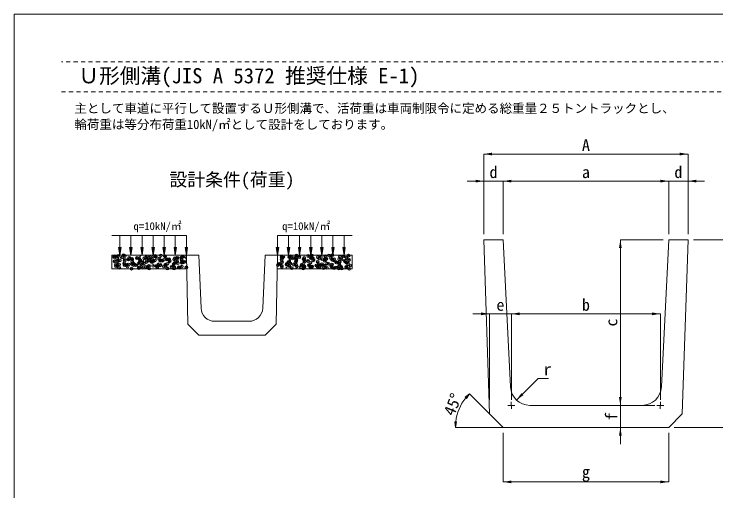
# Model space of a CAD drawing. Units: millimetres, scale not verified. Extents: x 2457 to 21956, y 3121 to 8731.
# Drawn here: x 2457 to 5001, y 7004 to 8731 of the extents above; entities that cross this region are included whole.
import ezdxf
from ezdxf.enums import TextEntityAlignment as Align

# ---------------------------------------------------------------- set-up
doc = ezdxf.new("R2010")
doc.units = ezdxf.units.MM
doc.header["$LTSCALE"] = 20
doc.header["$PDMODE"] = 32
doc.header["$PDSIZE"] = 10
doc.linetypes.add('USER1', pattern=[1.35, 0.75, -0.6])
for name, color, linetype, lineweight in [('(0-0)', 7, 'Continuous', 13), ('0_2', 7, 'Continuous', 13), ('ハッチング', 7, 'Continuous', 5), ('寸法線', 7, 'Continuous', 9), ('本体', 2, 'Continuous', 20), ('枠', 5, 'Continuous', 5), ('補助線', 8, 'Continuous', 20)]:
    doc.layers.add(name, color=color, linetype=linetype, lineweight=lineweight)
doc.styles.add('ＭＳ ゴシック', font='')
doc.styles.get('ＭＳ ゴシック').set_extended_font_data('MS Gothic')

# ---------------------------------------------------------------- blocks, each defined once
blk = doc.blocks.new('filled_arrow')
at = {"color": 0, "linetype": 'Continuous', "lineweight": -2}
blk.add_solid([(7.5, 1.25), (0, 0), (7.5, -1.25)], dxfattribs=at)

msp = doc.modelspace()

# ---------------------------------------------------------------- hatches: boundary and pattern name
at = {"layer": '寸法線'}
for points in [[(2845.08, 7885.23), (2836.08, 7885.23), (2840.58, 7858.23)], [(2885.31, 7885.23), (2876.31, 7885.23), (2880.81, 7858.23)], [(2925.54, 7885.23), (2916.54, 7885.23), (2921.04, 7858.23)], [(2965.78, 7885.23), (2956.78, 7885.23), (2961.28, 7858.23)], [(3006.01, 7885.23), (2997.01, 7885.23), (3001.51, 7858.23)], [(3046.24, 7885.23), (3037.24, 7885.23), (3041.74, 7858.23)], [(3086.47, 7885.23), (3077.47, 7885.23), (3081.97, 7858.23)], [(3407.47, 7885.23), (3416.47, 7885.23), (3411.97, 7858.23)], [(3447.7, 7885.23), (3456.7, 7885.23), (3452.2, 7858.23)], [(3487.93, 7885.23), (3496.93, 7885.23), (3492.43, 7858.23)], [(3528.16, 7885.23), (3537.16, 7885.23), (3532.66, 7858.23)], [(3568.39, 7885.23), (3577.39, 7885.23), (3572.89, 7858.23)], [(3608.62, 7885.23), (3617.62, 7885.23), (3613.12, 7858.23)], [(3648.85, 7885.23), (3657.85, 7885.23), (3653.35, 7858.23)], [(4091.83, 7343.45), (4096.81, 7339.02), (4107.62, 7356.17)], [(4061.43, 7253.61), (4054.78, 7253.99), (4056.95, 7233.83)]]:
    msp.add_hatch(color=256, dxfattribs=at).paths.add_polyline_path(points)

# ---------------------------------------------------------------- linework, layer by layer
at = {"layer": '(0-0)', "color": 4, "linetype": 'USER1', "lineweight": 9}
for p, q in [((5361.03, 8557.51), (2629.29, 8557.51)), ((2629.29, 8449.13), (5361.03, 8449.13))]:
    msp.add_line(p, q, dxfattribs=at)
at = {"layer": '(0-0)', "color": 2}
msp.add_line((3126.97, 7568.23), (3366.97, 7568.23), dxfattribs=at)
at = {"layer": '0_2', "lineweight": 9}
for p, q in [((2811.35, 7929.22), (3081.97, 7929.22)), ((2840.58, 7929.22), (2840.58, 7858.23)), ((2880.81, 7929.22), (2880.81, 7858.23)), ((2921.04, 7929.22), (2921.04, 7858.23)), ((2961.28, 7929.22), (2961.28, 7858.23)), ((3001.51, 7929.22), (3001.51, 7858.23)), ((3041.74, 7929.22), (3041.74, 7858.23)), ((3081.97, 7929.22), (3081.97, 7858.23)), ((3682.59, 7929.22), (3411.97, 7929.22)), ((3411.97, 7929.22), (3411.97, 7858.23)), ((3452.2, 7929.22), (3452.2, 7858.23)), ((3492.43, 7929.22), (3492.43, 7858.23)), ((3532.66, 7929.22), (3532.66, 7858.23)), ((3572.89, 7929.22), (3572.89, 7858.23)), ((3613.12, 7929.22), (3613.12, 7858.23)), ((3653.35, 7929.22), (3653.35, 7858.23))]:
    msp.add_line(p, q, dxfattribs=at)
at = {"layer": '0_2', "lineweight": 20}
for p, q in [((2811.35, 7858.23), (3081.97, 7858.23)), ((3682.59, 7858.23), (3411.97, 7858.23))]:
    msp.add_line(p, q, dxfattribs=at)
at = {"layer": 'ハッチング'}
for p, q in [((2813.85, 7850.88), (2817.81, 7855)), ((2813.85, 7850.87), (2818.37, 7850.17)), ((2818.37, 7850.18), (2817.81, 7855)), ((2841.47, 7858.23), (2842.68, 7857.42)), ((2842.68, 7857.42), (2842.95, 7858.23)), ((2868.06, 7842.47), (2872.02, 7846.59)), ((2868.07, 7842.47), (2872.58, 7841.77)), ((2870.47, 7838.68), (2874.03, 7840.05)), ((2870.47, 7838.67), (2873, 7836.97)), ((2872.58, 7841.77), (2872.02, 7846.59)), ((2873, 7836.97), (2874.03, 7840.04)), ((2913.15, 7855.06), (2915.68, 7853.35)), ((2913.16, 7855.06), (2916.72, 7856.43)), ((2915.68, 7853.35), (2916.71, 7856.42)), ((2922.28, 7834.06), (2926.24, 7838.18)), ((2926.8, 7833.36), (2926.24, 7838.18)), ((2932.45, 7857.32), (2933.22, 7858.23)), ((2932.45, 7857.32), (2935.48, 7857.05)), ((2935.49, 7857.05), (2935.27, 7858.23)), ((2943.48, 7834.61), (2947.04, 7835.98)), ((2946.01, 7832.9), (2947.04, 7835.97)), ((2968.89, 7854.13), (2971.33, 7857.05)), ((2968.89, 7854.13), (2971.92, 7853.86)), ((2971.92, 7853.86), (2971.34, 7857.05)), ((2986.16, 7851), (2989.72, 7852.36)), ((2986.16, 7850.99), (2988.69, 7849.28)), ((2988.69, 7849.28), (2989.72, 7852.35)), ((3005.32, 7850.94), (3007.77, 7853.86)), ((3005.32, 7850.94), (3008.36, 7850.68)), ((3008.36, 7850.68), (3007.77, 7853.86)), ((3041.76, 7847.75), (3044.21, 7850.67)), ((3041.76, 7847.75), (3044.8, 7847.49)), ((3044.8, 7847.49), (3044.21, 7850.67)), ((3059.17, 7846.93), (3062.73, 7848.29)), ((3059.17, 7846.92), (3061.69, 7845.22)), ((3061.69, 7845.22), (3062.72, 7848.29)), ((3078.2, 7844.57), (3080.64, 7847.49)), ((3078.2, 7844.57), (3081.23, 7844.3)), ((3081.23, 7844.3), (3080.65, 7847.49)), ((3435.52, 7850.9), (3437.97, 7853.82)), ((3435.52, 7850.9), (3438.55, 7850.63)), ((3438.55, 7850.63), (3437.97, 7853.82)), ((3466.88, 7842.97), (3470.44, 7844.34)), ((3466.88, 7842.96), (3469.41, 7841.26)), ((3469.41, 7841.26), (3470.44, 7844.33)), ((3471.95, 7847.71), (3474.4, 7850.63)), ((3471.95, 7847.71), (3474.99, 7847.45)), ((3474.99, 7847.45), (3474.4, 7850.63)), ((3505.18, 7857.35), (3506.03, 7858.23)), ((3505.18, 7857.35), (3509.7, 7856.65)), ((3508.39, 7844.52), (3510.84, 7847.44)), ((3508.39, 7844.52), (3511.43, 7844.26)), ((3509.7, 7856.65), (3509.52, 7858.23)), ((3511.43, 7844.26), (3510.84, 7847.44)), ((3511.22, 7858.23), (3512.09, 7857.64)), ((3512.09, 7857.64), (3512.29, 7858.23)), ((3539.89, 7838.9), (3543.45, 7840.27)), ((3539.89, 7838.89), (3542.41, 7837.19)), ((3542.41, 7837.19), (3543.44, 7840.26)), ((3544.83, 7841.34), (3547.28, 7844.26)), ((3544.83, 7841.34), (3547.86, 7841.07)), ((3547.87, 7841.07), (3547.28, 7844.25)), ((3559.4, 7848.95), (3563.36, 7853.07)), ((3559.4, 7848.94), (3563.92, 7848.24)), ((3563.92, 7848.25), (3563.36, 7853.07)), ((3581.26, 7838.15), (3583.71, 7841.07)), ((3581.26, 7838.15), (3584.3, 7837.88)), ((3582.57, 7855.29), (3586.13, 7856.65)), ((3582.57, 7855.28), (3585.1, 7853.57)), ((3584.3, 7837.88), (3583.71, 7841.07)), ((3585.1, 7853.57), (3586.13, 7856.64)), ((3612.9, 7834.83), (3616.45, 7836.2)), ((3613.62, 7840.54), (3617.57, 7844.66)), ((3613.62, 7840.54), (3618.13, 7839.84)), ((3615.42, 7833.12), (3616.45, 7836.19)), ((3618.13, 7839.84), (3617.57, 7844.66)), ((3617.7, 7834.96), (3620.15, 7837.88)), ((3620.74, 7834.7), (3620.15, 7837.88)), ((3655.58, 7851.22), (3659.14, 7852.58)), ((3655.58, 7851.21), (3658.1, 7849.51)), ((3658.1, 7849.51), (3659.13, 7852.57)), ((3667.83, 7832.13), (3671.79, 7836.25)), ((3672.35, 7831.43), (3671.79, 7836.25)), ((2827.79, 7822.3), (2831.35, 7823.66)), ((2827.79, 7822.29), (2830.32, 7820.58)), ((2830.19, 7828.67), (2832.63, 7831.59)), ((2830.19, 7828.67), (2833.22, 7828.4)), ((2830.32, 7820.58), (2831.35, 7823.65)), ((2833.23, 7828.4), (2832.64, 7831.59)), ((2866.62, 7825.48), (2869.07, 7828.4)), ((2866.62, 7825.48), (2869.66, 7825.22)), ((2869.66, 7825.22), (2869.08, 7828.4)), ((2900.79, 7818.22), (2903.32, 7816.51)), ((2900.8, 7818.23), (2904.35, 7819.59)), ((2903.06, 7822.29), (2905.51, 7825.21)), ((2903.06, 7822.29), (2906.1, 7822.03)), ((2903.32, 7816.51), (2904.35, 7819.58)), ((2906.1, 7822.03), (2905.51, 7825.21)), ((2922.28, 7834.06), (2926.8, 7833.36)), ((2939.5, 7819.11), (2941.95, 7822.03)), ((2939.5, 7819.11), (2942.53, 7818.84)), ((2942.54, 7818.84), (2941.95, 7822.03)), ((2943.48, 7834.6), (2946, 7832.9)), ((2973.8, 7814.16), (2977.36, 7815.52)), ((2973.8, 7814.15), (2976.33, 7812.45)), ((2975.93, 7815.92), (2978.38, 7818.84)), ((2975.93, 7815.92), (2978.97, 7815.65)), ((2976.33, 7812.45), (2977.36, 7815.52)), ((2976.5, 7825.65), (2980.45, 7829.78)), ((2976.5, 7825.65), (2981.01, 7824.95)), ((2978.97, 7815.65), (2978.39, 7818.84)), ((2981.02, 7824.95), (2980.45, 7829.78)), ((3012.37, 7812.73), (3014.82, 7815.65)), ((3012.37, 7812.73), (3015.41, 7812.46)), ((3015.41, 7812.47), (3014.82, 7815.65)), ((3016.48, 7830.54), (3019.01, 7828.83)), ((3016.49, 7830.54), (3020.04, 7831.91)), ((3019.01, 7828.83), (3020.04, 7831.9)), ((3030.71, 7817.24), (3034.67, 7821.37)), ((3030.71, 7817.24), (3035.23, 7816.54)), ((3035.23, 7816.54), (3034.67, 7821.37)), ((3046.81, 7810.09), (3050.37, 7811.46)), ((3046.81, 7810.08), (3049.33, 7808.38)), ((3048.81, 7809.54), (3051.26, 7812.46)), ((3049.33, 7808.38), (3050.36, 7811.45)), ((3051.85, 7809.28), (3051.26, 7812.46)), ((3424.2, 7826.59), (3427.76, 7827.95)), ((3424.2, 7826.58), (3426.72, 7824.87)), ((3426.73, 7824.87), (3427.76, 7827.94)), ((3442.57, 7812.69), (3445.01, 7815.61)), ((3442.57, 7812.69), (3445.6, 7812.42)), ((3445.6, 7812.42), (3445.02, 7815.61)), ((3458.05, 7808.23), (3461.66, 7811.99)), ((3462.1, 7808.23), (3461.66, 7811.99)), ((3479, 7809.5), (3481.45, 7812.42)), ((3482.04, 7809.23), (3481.45, 7812.42)), ((3497.2, 7822.51), (3499.73, 7820.8)), ((3497.21, 7822.52), (3500.76, 7823.88)), ((3499.73, 7820.8), (3500.76, 7823.87)), ((3570.21, 7818.45), (3573.77, 7819.81)), ((3570.21, 7818.44), (3572.74, 7816.74)), ((3572.74, 7816.74), (3573.77, 7819.81)), ((3612.89, 7834.83), (3615.42, 7833.12)), ((3617.7, 7834.96), (3620.74, 7834.69)), ((3643.22, 7814.38), (3646.78, 7815.75)), ((3643.22, 7814.37), (3645.74, 7812.67)), ((3645.74, 7812.67), (3646.77, 7815.74)), ((3654.14, 7831.77), (3656.59, 7834.69)), ((3654.14, 7831.77), (3657.17, 7831.51)), ((3657.18, 7831.51), (3656.59, 7834.69)), ((3667.83, 7832.13), (3672.35, 7831.43)), ((3048.81, 7809.54), (3051.84, 7809.28)), ((3479, 7809.5), (3482.04, 7809.23)), ((3517.05, 7808.23), (3517.89, 7809.23)), ((3518.07, 7808.23), (3517.89, 7809.23))]:
    msp.add_line(p, q, dxfattribs=at)
for p in [(2853.57, 7858.15), (2988.88, 7856.93), (3480.83, 7856.37), (3535.98, 7856.6), (3598.65, 7856.94), (3610.8, 7857.48), (3669.94, 7855.96), (2820.76, 7850.89), (2820.96, 7835.58), (2821.61, 7853.94), (2828.68, 7853.38), (2831.47, 7844.06), (2832.62, 7835.66), (2833.24, 7852.57), (2834.33, 7855.61), (2840.2, 7838.11), (2847.88, 7849.74), (2858.28, 7838.91), (2858.59, 7842.92), (2858.9, 7855.82), (2872.29, 7842.33), (2875, 7848.6), (2884.67, 7842.72), (2885, 7844.01), (2885.71, 7841.77), (2885.83, 7833.24), (2902.12, 7847.45), (2904.24, 7846.54), (2910.75, 7846.3), (2912.83, 7840.63), (2915.46, 7838.32), (2922.96, 7830.73), (2929.23, 7846.3), (2935.68, 7832.4), (2935.79, 7832.64), (2936.33, 7850.76), (2936.41, 7849.55), (2939.94, 7839.48), (2945.08, 7843.41), (2949.04, 7852.44), (2954.92, 7834.94), (2956.35, 7845.16), (2957.26, 7832.25), (2962.18, 7836.45), (2962.79, 7853.36), (2967.06, 7838.33), (2968.28, 7854.97), (2974.71, 7848.49), (2983.47, 7844.01), (2986.88, 7837.34), (2987, 7839.16), (2988.26, 7840.02), (2994.18, 7837.19), (2999.72, 7840.83), (3004.34, 7853.58), (3010.59, 7842.87), (3013.92, 7843.27), (3016.51, 7842.42), (3018.96, 7843.37), (3021.3, 7836.04), (3037.71, 7841.72), (3040.3, 7847.08), (3046.13, 7847.51), (3048.42, 7834.9), (3051.04, 7847.59), (3063.76, 7849.26), (3064.82, 7840.58), (3065.77, 7833.75), (3066.38, 7850.66), (3069.64, 7831.76), (3075.53, 7833.75), (3075.76, 7852.59), (3427.14, 7842.28), (3427.25, 7851.64), (3428.47, 7832.63), (3429.08, 7849.54), (3431.12, 7849.29), (3450.52, 7831.51), (3454.37, 7850.49), (3454.55, 7836.2), (3455.17, 7853.12), (3459.23, 7846.5), (3460.75, 7854.38), (3471.94, 7848.17), (3477.82, 7830.67), (3480.15, 7836.6), (3480.21, 7839.46), (3481.49, 7849.35), (3491.18, 7850.71), (3506.59, 7843.27), (3508.61, 7848.2), (3509.77, 7841.68), (3509.9, 7834.89), (3522.62, 7836.57), (3523.27, 7854.93), (3532.67, 7846.84), (3535.72, 7847.06), (3539.4, 7846.77), (3541.86, 7839.1), (3557.72, 7833.18), (3558.33, 7850.09), (3562.84, 7845.91), (3569.03, 7851.85), (3573.94, 7843.32), (3584.1, 7836.99), (3584.72, 7853.9), (3586.66, 7845), (3589.96, 7844.76), (3605.9, 7847.53), (3610.18, 7840.57), (3617.08, 7843.62), (3624.62, 7831.72), (3626.18, 7831.71), (3635.84, 7843.82), (3637.34, 7833.39), (3637.98, 7851.76), (3644.2, 7842.47), (3650.7, 7853.43), (3655.81, 7836.8), (3656.58, 7835.93), (3661.61, 7830.72), (3662.23, 7847.63), (3671.31, 7841.33), (2826.58, 7823.07), (2826.84, 7818.07), (2832, 7818.75), (2837.77, 7823.92), (2838.75, 7811.91), (2856.21, 7828.15), (2857.66, 7822), (2858.92, 7822.3), (2864.89, 7822.77), (2868.38, 7817), (2871.64, 7823.97), (2883.43, 7808.9), (2884.05, 7825.81), (2890.88, 7826.5), (2892.01, 7821.63), (2898.01, 7822.08), (2909.51, 7812.47), (2909.6, 7810.69), (2910.13, 7829.38), (2919.13, 7820.48), (2922.32, 7812.37), (2927.63, 7827.17), (2935.17, 7815.73), (2941.56, 7814.9), (2946.24, 7819.34), (2947.03, 7809.39), (2961.56, 7819.53), (2973.36, 7818.19), (2973.64, 7819.12), (2976.66, 7814.47), (2986.36, 7820.8), (2987.64, 7823.11), (3000.48, 7817.04), (3005.6, 7823.33), (3006.28, 7819.56), (3012.68, 7809.45), (3013.3, 7826.36), (3027.6, 7815.9), (3035.91, 7824.65), (3037.03, 7809.19), (3037.68, 7827.55), (3039.07, 7813.26), (3039.68, 7830.17), (3050.4, 7829.23), (3054.72, 7814.75), (3056.27, 7811.73), (3065.15, 7816.84), (3065.54, 7829.73), (3081.84, 7813.61), (3413.78, 7822.24), (3417.36, 7825.68), (3420.9, 7826.43), (3427.85, 7815.72), (3428.07, 7818.86), (3444.48, 7824.53), (3445.86, 7826.46), (3453.93, 7819.29), (3455.19, 7817.71), (3458.58, 7828.14), (3464.46, 7810.63), (3471.6, 7823.39), (3479.59, 7822.55), (3482.31, 7816.57), (3496.54, 7814.86), (3498.71, 7822.24), (3505.36, 7809.44), (3505.97, 7826.35), (3507.68, 7811.37), (3509.26, 7816.53), (3509.42, 7815.42), (3525.83, 7821.1), (3528.5, 7819.06), (3531.44, 7813.02), (3532.06, 7829.93), (3536.54, 7814.27), (3537.3, 7816.46), (3552.95, 7819.95), (3557.1, 7816.27), (3560.58, 7823.29), (3563.66, 7813.13), (3566.93, 7821.54), (3573.3, 7824.96), (3579.1, 7810.39), (3580.07, 7818.81), (3583.48, 7820.08), (3590.78, 7811.98), (3592.54, 7827.5), (3596.55, 7826.63), (3607.19, 7817.66), (3608.73, 7815.47), (3609.57, 7823.66), (3611.25, 7811.68), (3617.9, 7810.84), (3623.97, 7813.36), (3634.3, 7816.51), (3634.61, 7810), (3635.23, 7826.91), (3638.35, 7820.56), (3643.21, 7815.89), (3645.02, 7809.69), (3660.99, 7813.81), (3661.42, 7815.37), (3667.98, 7825.64), (3672.13, 7808.55), (3675.29, 7820.11)]:
    msp.add_point(p, dxfattribs=at)
at = {"layer": '寸法線'}
for p, q in [((4159.96, 8224.1), (4899.96, 8224.1)), ((4159.96, 7933.83), (4159.96, 8224.1)), ((4899.96, 7933.83), (4899.96, 8224.1)), ((4099.96, 8126.05), (4289.96, 8126.05)), ((4159.96, 7933.83), (4159.96, 8126.05)), ((4229.96, 7933.83), (4229.96, 8126.05)), ((4229.96, 8126.05), (4829.96, 8126.05)), ((4229.96, 7933.83), (4229.96, 8126.05)), ((4769.96, 8126.05), (4959.96, 8126.05)), ((4829.96, 7933.83), (4829.96, 8126.05)), ((4829.96, 7933.83), (4829.96, 8126.05)), ((4899.96, 7933.83), (4899.96, 8126.05)), ((4654.71, 7313.83), (4654.71, 7913.83)), ((4809.96, 7913.83), (4654.71, 7913.83)), ((4919.96, 7913.83), (5087.82, 7913.83)), ((4119.96, 7645.35), (4319.96, 7645.35)), ((4179.96, 7333.84), (4179.96, 7645.35)), ((4259.96, 7333.84), (4259.96, 7645.35)), ((4259.96, 7645.35), (4799.96, 7645.35)), ((4259.96, 7333.84), (4259.96, 7645.35)), ((4799.96, 7333.83), (4799.96, 7645.35)), ((4180.99, 7282.8), (4107.62, 7356.17)), ((4654.71, 7173.83), (4654.71, 7373.83)), ((4779.96, 7313.83), (4654.71, 7313.83)), ((4779.96, 7313.83), (4654.71, 7313.83)), ((4229.96, 7233.83), (4056.95, 7233.83)), ((4809.96, 7233.83), (4654.71, 7233.83)), ((4849.96, 7233.83), (5087.82, 7233.83)), ((4229.96, 7213.83), (4229.96, 7036.61)), ((4829.96, 7213.83), (4829.96, 7036.61)), ((4229.96, 7036.61), (4829.96, 7036.61))]:
    msp.add_line(p, q, dxfattribs=at)
for points in [[(2845.08, 7885.23), (2836.08, 7885.23), (2840.58, 7858.23)], [(2885.31, 7885.23), (2876.31, 7885.23), (2880.81, 7858.23)], [(2925.54, 7885.23), (2916.54, 7885.23), (2921.04, 7858.23)], [(2965.78, 7885.23), (2956.78, 7885.23), (2961.28, 7858.23)], [(3006.01, 7885.23), (2997.01, 7885.23), (3001.51, 7858.23)], [(3046.24, 7885.23), (3037.24, 7885.23), (3041.74, 7858.23)], [(3086.47, 7885.23), (3077.47, 7885.23), (3081.97, 7858.23)], [(3407.47, 7885.23), (3416.47, 7885.23), (3411.97, 7858.23)], [(3447.7, 7885.23), (3456.7, 7885.23), (3452.2, 7858.23)], [(3487.93, 7885.23), (3496.93, 7885.23), (3492.43, 7858.23)], [(3528.16, 7885.23), (3537.16, 7885.23), (3532.66, 7858.23)], [(3568.39, 7885.23), (3577.39, 7885.23), (3572.89, 7858.23)], [(3608.62, 7885.23), (3617.62, 7885.23), (3613.12, 7858.23)], [(3648.85, 7885.23), (3657.85, 7885.23), (3653.35, 7858.23)]]:
    msp.add_lwpolyline(points, close=True, dxfattribs=at)
msp.add_lwpolyline([(4278.3, 7333.12), (4356.88, 7411.7), (4393.79, 7411.7)], dxfattribs=at)
at = {"layer": '寸法線', "lineweight": 13}
for points in [[(4091.83, 7343.45), (4096.81, 7339.02), (4107.62, 7356.17)], [(4061.43, 7253.61), (4054.78, 7253.99), (4056.95, 7233.83)]]:
    msp.add_lwpolyline(points, close=True, dxfattribs=at)
at = {"layer": '寸法線'}
msp.add_arc((4229.96, 7233.83), 173.01, 141.62699, 173.37279, dxfattribs=at)
at = {"layer": '本体'}
for p, q in [((4159.96, 7913.83), (4180.99, 7282.8)), ((4159.96, 7913.83), (4229.96, 7913.83)), ((4256.63, 7380.34), (4229.96, 7913.83)), ((4803.28, 7380.34), (4829.96, 7913.83)), ((4829.96, 7913.83), (4899.96, 7913.83)), ((4899.96, 7913.83), (4878.92, 7282.8)), ((3081.97, 7858.23), (3087.13, 7608.07)), ((3081.97, 7858.23), (3126.97, 7858.23)), ((3134.97, 7666.15), (3126.97, 7858.23)), ((3358.96, 7666.15), (3366.97, 7858.23)), ((3411.97, 7858.23), (3366.97, 7858.23)), ((3411.97, 7858.23), (3406.8, 7608.07)), ((3126.97, 7568.23), (3087.13, 7608.07)), ((3309.01, 7618.23), (3184.93, 7618.23)), ((3366.97, 7568.23), (3406.8, 7608.07)), ((4733.37, 7313.84), (4326.54, 7313.84)), ((4229.96, 7233.83), (4180.99, 7282.8)), ((4829.96, 7233.83), (4878.92, 7282.8)), ((4229.96, 7233.83), (4829.96, 7233.83))]:
    msp.add_line(p, q, dxfattribs=at)
for centre, radius, start, end in [((3184.93, 7668.23), 50, 182.38586, 270), ((3184.93, 7668.23), 50, 182.38586, 270), ((3309.01, 7668.23), 50, 270, 357.61406), ((4326.54, 7383.83), 70, 182.86243, 270), ((4733.37, 7383.83), 70, 270, 357.13768)]:
    msp.add_arc(centre, radius, start, end, dxfattribs=at)
at = {"layer": '枠', "lineweight": 13}
for p in [(6317.24, 8731.18), (2457.24, 3131.18)]:
    msp.add_line(p, (2457.24, 8731.18), dxfattribs=at)
at = {"layer": '補助線'}
for p, q in [((2811.35, 7858.23), (2811.35, 7808.23)), ((3682.59, 7858.23), (3682.59, 7808.23)), ((2811.35, 7808.23), (3083, 7808.23)), ((3682.59, 7808.23), (3410.93, 7808.23))]:
    msp.add_line(p, q, dxfattribs=at)
at = {"layer": '補助線', "lineweight": 13}
for p, q in [((4272.46, 7313.84), (4247.46, 7313.84)), ((4260.58, 7301.35), (4259.33, 7326.32)), ((4787.25, 7313.84), (4812.66, 7313.84)), ((4799.32, 7301.14), (4800.59, 7326.53))]:
    msp.add_line(p, q, dxfattribs=at)

# ---------------------------------------------------------------- block references
at = {"layer": '寸法線', "xscale": 4, "yscale": 4}
for p in [(4159.96, 8224.1), (4229.96, 8126.05), (4229.96, 8126.05), (4899.96, 8126.05), (4259.96, 7645.35), (4259.96, 7645.35), (4229.96, 7036.61)]:
    msp.add_blockref('filled_arrow', p, dxfattribs=at)
for p, rotation in [((4899.96, 8224.1), 180), ((4159.96, 8126.05), 180), ((4829.96, 8126.05), 180), ((4829.96, 8126.05), 180), ((4654.71, 7913.83), 270), ((4179.96, 7645.35), 180), ((4799.96, 7645.35), 180), ((4278.3, 7333.12), 45), ((4654.71, 7313.83), 90), ((4654.71, 7313.83), 90), ((4654.71, 7233.83), 270), ((4829.96, 7036.61), 180)]:
    msp.add_blockref('filled_arrow', p, dxfattribs=dict(at, rotation=rotation))

# ---------------------------------------------------------------- texts
at = {"layer": '(0-0)', "color": 3, "style": 'ＭＳ ゴシック'}
msp.add_text('Ｕ形側溝(JIS A 5372 推奨仕様 E-1)', height=54.99, dxfattribs=at).set_placement((2690.43, 8463.76), align=Align.BOTTOM_LEFT)
at = {"layer": '0_2', "style": 'ＭＳ ゴシック'}
for s, p in [('主として車道に平行して設置するＵ形側溝で、活荷重は車両制限令に定める総重量２５トントラックとし、', (2675.88, 8406.41)), ('輪荷重は等分布荷重10kN/㎡として設計をしております。', (2675.88, 8348.08))]:
    msp.add_text(s, height=33.23, dxfattribs=at).set_placement(p, align=Align.TOP_LEFT)
msp.add_text('設計条件(荷重)', height=47.47, dxfattribs=at).set_placement((3246.97, 8155.23), align=Align.TOP_CENTER)
for p in [(2890.17, 7940.11), (3428.89, 7940.11)]:
    msp.add_text('q=10kN/㎡', height=28.48, dxfattribs=at).set_placement(p, align=Align.BOTTOM_LEFT)
at = {"layer": '寸法線', "style": 'ＭＳ ゴシック'}
for s, p in [('A', (4529.96, 8256.6)), ('d', (4194.96, 8158.55)), ('a', (4529.96, 8158.55)), ('d', (4864.96, 8158.55)), ('e', (4219.96, 7677.85)), ('b', (4529.96, 7677.85)), ('g', (4529.96, 7072.76))]:
    msp.add_text(s, height=42.72, dxfattribs=at).set_placement(p, align=Align.MIDDLE_CENTER)
for s, rotation, p in [('c', 90, (4622.21, 7613.83)), ('45°', 67.5, (4047.02, 7317.38)), ('f', 90, (4622.21, 7273.83))]:
    msp.add_text(s, height=42.72, rotation=rotation, dxfattribs=at).set_placement(p, align=Align.MIDDLE_CENTER)
msp.add_text('r', height=42.72, dxfattribs=at).set_placement((4376.88, 7465.7), align=Align.TOP_LEFT)

doc.saveas('drawing.dxf')
